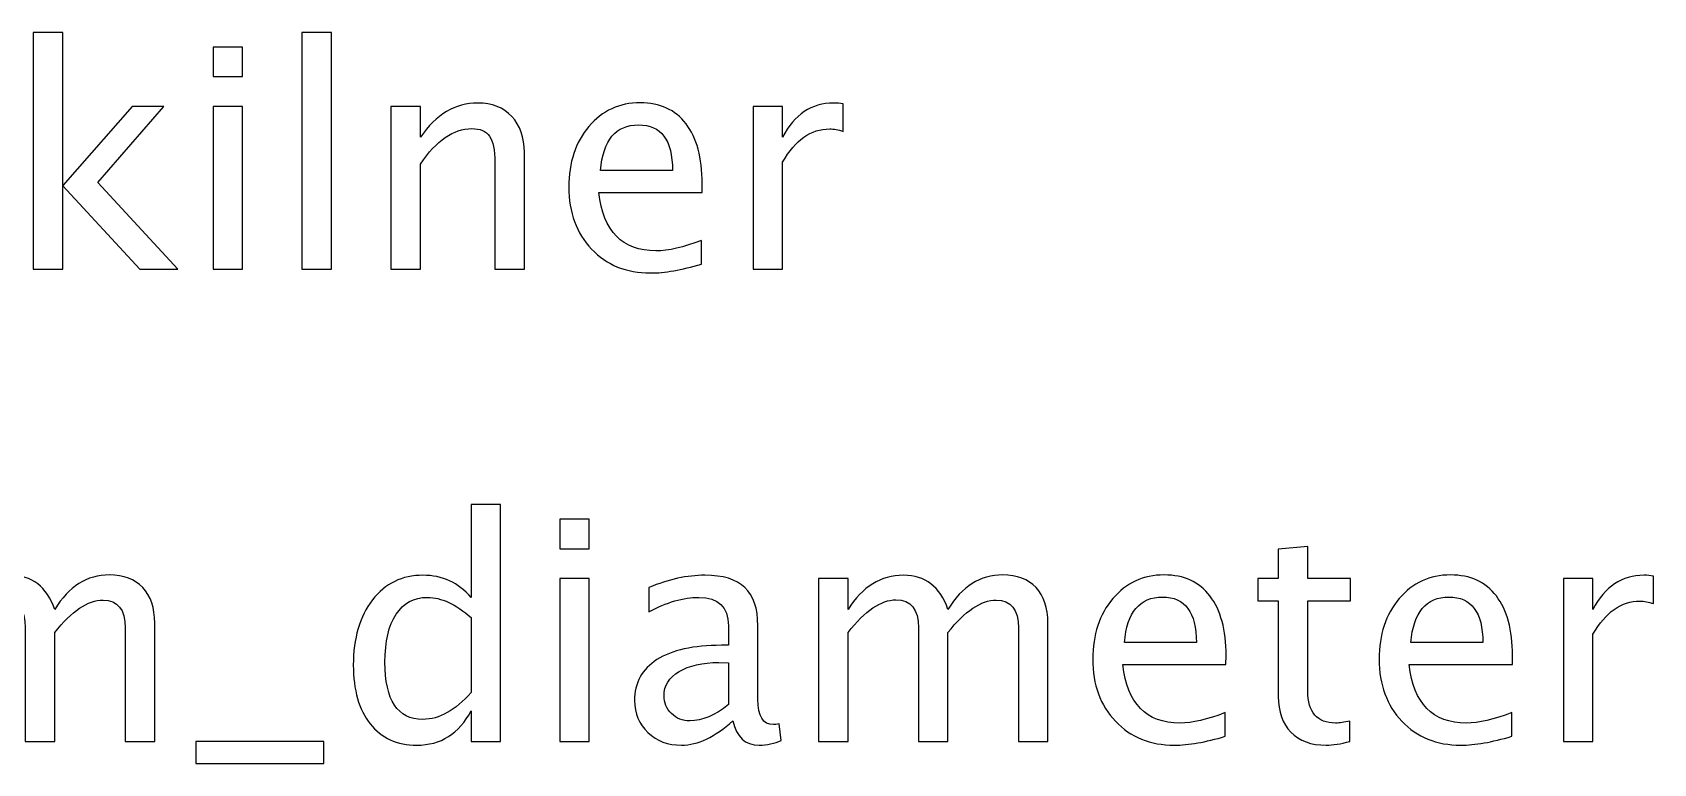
# Model space of a CAD drawing. Header units: centimetres. Extents: x -20.5 to 11.6, y -29.8 to 14.1.
# Drawn here: x 4.86 to 11.55, y 11.13 to 14.15 of the extents above; entities that cross this region are included whole.
import ezdxf

# ---------------------------------------------------------------- set-up
doc = ezdxf.new("R2010")
doc.units = ezdxf.units.CM
doc.header["$MEASUREMENT"] = 0
doc.layers.add('Layer 1', color=7, linetype='Continuous')

msp = doc.modelspace()

# ---------------------------------------------------------------- linework, layer by layer
at = {"layer": 'Layer 1'}
for points, knots in [([(4.86345, 13.17044), (4.86345, 13.17044), (4.86345, 14.14961), (4.86345, 14.14961), (4.86345, 14.14961), (4.86345, 14.14961), (4.98537, 14.14961), (4.98537, 14.14961), (4.98537, 14.14961), (4.98537, 14.14961), (4.98537, 13.51694), (4.98537, 13.51694), (4.98537, 13.51694), (4.98537, 13.51694), (5.27112, 13.84354), (5.27112, 13.84354), (5.27112, 13.84354), (5.27112, 13.84354), (5.40278, 13.84354), (5.40278, 13.84354), (5.40278, 13.84354), (5.40278, 13.84354), (5.12973, 13.52943), (5.12973, 13.52943), (5.12973, 13.52943), (5.12973, 13.52943), (5.45993, 13.17044), (5.45993, 13.17044), (5.45993, 13.17044), (5.45993, 13.17044), (5.30287, 13.17044), (5.30287, 13.17044), (5.30287, 13.17044), (5.30287, 13.17044), (4.98537, 13.51567), (4.98537, 13.51567), (4.98537, 13.51567), (4.98537, 13.51567), (4.98537, 13.17044), (4.98537, 13.17044), (4.98537, 13.17044), (4.98537, 13.17044), (4.86345, 13.17044), (4.86345, 13.17044)], [0, 0, 0, 0, 0.0833333, 0.0833333, 0.0833333, 0.0833333, 0.1666667, 0.1666667, 0.1666667, 0.1666667, 0.25, 0.25, 0.25, 0.25, 0.3333333, 0.3333333, 0.3333333, 0.3333333, 0.4166667, 0.4166667, 0.4166667, 0.4166667, 0.5, 0.5, 0.5, 0.5, 0.5833333, 0.5833333, 0.5833333, 0.5833333, 0.6666667, 0.6666667, 0.6666667, 0.6666667, 0.75, 0.75, 0.75, 0.75, 0.8333333, 0.8333333, 0.8333333, 0.8333333, 1, 1, 1, 1]), ([(5.9728, 13.17044), (5.9728, 13.17044), (5.9728, 14.14961), (5.9728, 14.14961), (5.9728, 14.14961), (5.9728, 14.14961), (6.09472, 14.14961), (6.09472, 14.14961), (6.09472, 14.14961), (6.09472, 14.14961), (6.09472, 13.17044), (6.09472, 13.17044), (6.09472, 13.17044), (6.09472, 13.17044), (5.9728, 13.17044), (5.9728, 13.17044)], [0, 0, 0, 0, 0.2, 0.2, 0.2, 0.2, 0.4, 0.4, 0.4, 0.4, 0.6, 0.6, 0.6, 0.6, 1, 1, 1, 1]), ([(5.60577, 13.96673), (5.60577, 13.96673), (5.60577, 14.08865), (5.60577, 14.08865), (5.60577, 14.08865), (5.60577, 14.08865), (5.72769, 14.08865), (5.72769, 14.08865), (5.72769, 14.08865), (5.72769, 14.08865), (5.72769, 13.96673), (5.72769, 13.96673), (5.72769, 13.96673), (5.72769, 13.96673), (5.60577, 13.96673), (5.60577, 13.96673)], [0, 0, 0, 0, 0.2, 0.2, 0.2, 0.2, 0.4, 0.4, 0.4, 0.4, 0.6, 0.6, 0.6, 0.6, 1, 1, 1, 1]), ([(6.33983, 13.17044), (6.33983, 13.17044), (6.33983, 13.84354), (6.33983, 13.84354), (6.33983, 13.84354), (6.33983, 13.84354), (6.46175, 13.84354), (6.46175, 13.84354), (6.46175, 13.84354), (6.46175, 13.84354), (6.46175, 13.71633), (6.46175, 13.71633), (6.46175, 13.71633), (6.52631, 13.81052), (6.60547, 13.85751), (6.69903, 13.85751), (6.69903, 13.85751), (6.75787, 13.85751), (6.80465, 13.8391), (6.83915, 13.80205), (6.83915, 13.80205), (6.87365, 13.76522), (6.89101, 13.71548), (6.89101, 13.65325), (6.89101, 13.65325), (6.89101, 13.65325), (6.89101, 13.17044), (6.89101, 13.17044), (6.89101, 13.17044), (6.89101, 13.17044), (6.76909, 13.17044), (6.76909, 13.17044), (6.76909, 13.17044), (6.76909, 13.17044), (6.76909, 13.61346), (6.76909, 13.61346), (6.76909, 13.61346), (6.76909, 13.66341), (6.76168, 13.69897), (6.74708, 13.72014), (6.74708, 13.72014), (6.73226, 13.74152), (6.70792, 13.7521), (6.67384, 13.7521), (6.67384, 13.7521), (6.59891, 13.7521), (6.52821, 13.70321), (6.46175, 13.60542), (6.46175, 13.60542), (6.46175, 13.60542), (6.46175, 13.17044), (6.46175, 13.17044), (6.46175, 13.17044), (6.46175, 13.17044), (6.33983, 13.17044), (6.33983, 13.17044)], [0, 0, 0, 0, 0.0666667, 0.0666667, 0.0666667, 0.0666667, 0.1333333, 0.1333333, 0.1333333, 0.1333333, 0.2, 0.2, 0.2, 0.2, 0.2666667, 0.2666667, 0.2666667, 0.2666667, 0.3333333, 0.3333333, 0.3333333, 0.3333333, 0.4, 0.4, 0.4, 0.4, 0.4666667, 0.4666667, 0.4666667, 0.4666667, 0.5333333, 0.5333333, 0.5333333, 0.5333333, 0.6, 0.6, 0.6, 0.6, 0.6666667, 0.6666667, 0.6666667, 0.6666667, 0.7333333, 0.7333333, 0.7333333, 0.7333333, 0.8, 0.8, 0.8, 0.8, 0.8666667, 0.8666667, 0.8666667, 0.8666667, 1, 1, 1, 1]), ([(7.62211, 13.19203), (7.5402, 13.16748), (7.47013, 13.1552), (7.41171, 13.1552), (7.41171, 13.1552), (7.31202, 13.1552), (7.23095, 13.18822), (7.16851, 13.25405), (7.16851, 13.25405), (7.10607, 13.31988), (7.07474, 13.40518), (7.07474, 13.51017), (7.07474, 13.51017), (7.07474, 13.61198), (7.10226, 13.69559), (7.1575, 13.76099), (7.1575, 13.76099), (7.21275, 13.82618), (7.28344, 13.85878), (7.36959, 13.85878), (7.36959, 13.85878), (7.45108, 13.85878), (7.51416, 13.82978), (7.55861, 13.77179), (7.55861, 13.77179), (7.60306, 13.71379), (7.62529, 13.63166), (7.62529, 13.52519), (7.62529, 13.52519), (7.62529, 13.52519), (7.62465, 13.48794), (7.62465, 13.48794), (7.62465, 13.48794), (7.62465, 13.48794), (7.1992, 13.48794), (7.1992, 13.48794), (7.1992, 13.48794), (7.21698, 13.32707), (7.29551, 13.24664), (7.43457, 13.24664), (7.43457, 13.24664), (7.48559, 13.24664), (7.54803, 13.26103), (7.62211, 13.28982), (7.62211, 13.28982), (7.62211, 13.28982), (7.62211, 13.19203), (7.62211, 13.19203)], [0, 0, 0, 0, 0.0769231, 0.0769231, 0.0769231, 0.0769231, 0.1538462, 0.1538462, 0.1538462, 0.1538462, 0.2307692, 0.2307692, 0.2307692, 0.2307692, 0.3076923, 0.3076923, 0.3076923, 0.3076923, 0.3846154, 0.3846154, 0.3846154, 0.3846154, 0.4615385, 0.4615385, 0.4615385, 0.4615385, 0.5384615, 0.5384615, 0.5384615, 0.5384615, 0.6153846, 0.6153846, 0.6153846, 0.6153846, 0.6923077, 0.6923077, 0.6923077, 0.6923077, 0.7692308, 0.7692308, 0.7692308, 0.7692308, 0.8461538, 0.8461538, 0.8461538, 0.8461538, 1, 1, 1, 1]), ([(7.83568, 13.17044), (7.83568, 13.17044), (7.83568, 13.84354), (7.83568, 13.84354), (7.83568, 13.84354), (7.83568, 13.84354), (7.9576, 13.84354), (7.9576, 13.84354), (7.9576, 13.84354), (7.9576, 13.84354), (7.9576, 13.71633), (7.9576, 13.71633), (7.9576, 13.71633), (8.00607, 13.81052), (8.07635, 13.85751), (8.16863, 13.85751), (8.16863, 13.85751), (8.18112, 13.85751), (8.19424, 13.85645), (8.20779, 13.85434), (8.20779, 13.85434), (8.20779, 13.85434), (8.20779, 13.74025), (8.20779, 13.74025), (8.20779, 13.74025), (8.18662, 13.74723), (8.168, 13.75083), (8.15191, 13.75083), (8.15191, 13.75083), (8.07444, 13.75083), (8.00967, 13.70511), (7.9576, 13.61346), (7.9576, 13.61346), (7.9576, 13.61346), (7.9576, 13.17044), (7.9576, 13.17044), (7.9576, 13.17044), (7.9576, 13.17044), (7.83568, 13.17044), (7.83568, 13.17044)], [0, 0, 0, 0, 0.0909091, 0.0909091, 0.0909091, 0.0909091, 0.1818182, 0.1818182, 0.1818182, 0.1818182, 0.2727273, 0.2727273, 0.2727273, 0.2727273, 0.3636364, 0.3636364, 0.3636364, 0.3636364, 0.4545455, 0.4545455, 0.4545455, 0.4545455, 0.5454545, 0.5454545, 0.5454545, 0.5454545, 0.6363636, 0.6363636, 0.6363636, 0.6363636, 0.7272727, 0.7272727, 0.7272727, 0.7272727, 0.8181818, 0.8181818, 0.8181818, 0.8181818, 1, 1, 1, 1]), ([(5.60577, 13.17044), (5.60577, 13.17044), (5.60577, 13.84354), (5.60577, 13.84354), (5.60577, 13.84354), (5.60577, 13.84354), (5.72769, 13.84354), (5.72769, 13.84354), (5.72769, 13.84354), (5.72769, 13.84354), (5.72769, 13.17044), (5.72769, 13.17044), (5.72769, 13.17044), (5.72769, 13.17044), (5.60577, 13.17044), (5.60577, 13.17044)], [0, 0, 0, 0, 0.2, 0.2, 0.2, 0.2, 0.4, 0.4, 0.4, 0.4, 0.6, 0.6, 0.6, 0.6, 1, 1, 1, 1]), ([(7.20555, 13.57938), (7.20555, 13.57938), (7.50273, 13.57938), (7.50273, 13.57938), (7.50273, 13.57938), (7.50273, 13.70469), (7.45595, 13.76734), (7.36261, 13.76734), (7.36261, 13.76734), (7.26863, 13.76734), (7.21635, 13.70469), (7.20555, 13.57938)], [0, 0, 0, 0, 0.25, 0.25, 0.25, 0.25, 0.5, 0.5, 0.5, 0.5, 1, 1, 1, 1]), ([(6.6712, 11.21887), (6.6712, 11.21887), (6.6712, 11.34524), (6.6712, 11.34524), (6.6712, 11.34524), (6.62146, 11.25083), (6.54653, 11.20363), (6.44641, 11.20363), (6.44641, 11.20363), (6.36513, 11.20363), (6.30121, 11.23305), (6.25464, 11.29211), (6.25464, 11.29211), (6.20807, 11.35116), (6.18479, 11.43181), (6.18479, 11.53404), (6.18479, 11.53404), (6.18479, 11.6458), (6.21125, 11.73576), (6.26395, 11.80392), (6.26395, 11.80392), (6.31687, 11.87186), (6.3863, 11.90594), (6.47245, 11.90594), (6.47245, 11.90594), (6.55224, 11.90594), (6.61871, 11.87546), (6.6712, 11.81429), (6.6712, 11.81429), (6.6712, 11.81429), (6.6712, 12.19804), (6.6712, 12.19804), (6.6712, 12.19804), (6.6712, 12.19804), (6.79312, 12.19804), (6.79312, 12.19804), (6.79312, 12.19804), (6.79312, 12.19804), (6.79312, 11.21887), (6.79312, 11.21887), (6.79312, 11.21887), (6.79312, 11.21887), (6.6712, 11.21887), (6.6712, 11.21887)], [0, 0, 0, 0, 0.0833333, 0.0833333, 0.0833333, 0.0833333, 0.1666667, 0.1666667, 0.1666667, 0.1666667, 0.25, 0.25, 0.25, 0.25, 0.3333333, 0.3333333, 0.3333333, 0.3333333, 0.4166667, 0.4166667, 0.4166667, 0.4166667, 0.5, 0.5, 0.5, 0.5, 0.5833333, 0.5833333, 0.5833333, 0.5833333, 0.6666667, 0.6666667, 0.6666667, 0.6666667, 0.75, 0.75, 0.75, 0.75, 0.8333333, 0.8333333, 0.8333333, 0.8333333, 1, 1, 1, 1]), ([(7.03738, 12.01516), (7.03738, 12.01516), (7.03738, 12.13708), (7.03738, 12.13708), (7.03738, 12.13708), (7.03738, 12.13708), (7.1593, 12.13708), (7.1593, 12.13708), (7.1593, 12.13708), (7.1593, 12.13708), (7.1593, 12.01516), (7.1593, 12.01516), (7.1593, 12.01516), (7.1593, 12.01516), (7.03738, 12.01516), (7.03738, 12.01516)], [0, 0, 0, 0, 0.2, 0.2, 0.2, 0.2, 0.4, 0.4, 0.4, 0.4, 0.6, 0.6, 0.6, 0.6, 1, 1, 1, 1]), ([(10.30001, 11.21908), (10.26233, 11.20871), (10.22953, 11.20363), (10.2018, 11.20363), (10.2018, 11.20363), (10.13957, 11.20363), (10.0911, 11.22141), (10.05638, 11.25697), (10.05638, 11.25697), (10.02146, 11.29253), (10.0041, 11.34185), (10.0041, 11.40514), (10.0041, 11.40514), (10.0041, 11.40514), (10.0041, 11.80053), (10.0041, 11.80053), (10.0041, 11.80053), (10.0041, 11.80053), (9.91986, 11.80053), (9.91986, 11.80053), (9.91986, 11.80053), (9.91986, 11.80053), (9.91986, 11.89197), (9.91986, 11.89197), (9.91986, 11.89197), (9.91986, 11.89197), (10.0041, 11.89197), (10.0041, 11.89197), (10.0041, 11.89197), (10.0041, 11.89197), (10.0041, 12.01368), (10.0041, 12.01368), (10.0041, 12.01368), (10.0041, 12.01368), (10.12602, 12.02532), (10.12602, 12.02532), (10.12602, 12.02532), (10.12602, 12.02532), (10.12602, 11.89197), (10.12602, 11.89197), (10.12602, 11.89197), (10.12602, 11.89197), (10.30255, 11.89197), (10.30255, 11.89197), (10.30255, 11.89197), (10.30255, 11.89197), (10.30255, 11.80053), (10.30255, 11.80053), (10.30255, 11.80053), (10.30255, 11.80053), (10.12602, 11.80053), (10.12602, 11.80053), (10.12602, 11.80053), (10.12602, 11.80053), (10.12602, 11.42715), (10.12602, 11.42715), (10.12602, 11.42715), (10.12602, 11.3391), (10.16433, 11.29507), (10.24074, 11.29507), (10.24074, 11.29507), (10.25704, 11.29507), (10.27673, 11.29782), (10.30001, 11.30311), (10.30001, 11.30311), (10.30001, 11.30311), (10.30001, 11.21908), (10.30001, 11.21908)], [0, 0, 0, 0, 0.0555556, 0.0555556, 0.0555556, 0.0555556, 0.1111111, 0.1111111, 0.1111111, 0.1111111, 0.1666667, 0.1666667, 0.1666667, 0.1666667, 0.2222222, 0.2222222, 0.2222222, 0.2222222, 0.2777778, 0.2777778, 0.2777778, 0.2777778, 0.3333333, 0.3333333, 0.3333333, 0.3333333, 0.3888889, 0.3888889, 0.3888889, 0.3888889, 0.4444444, 0.4444444, 0.4444444, 0.4444444, 0.5, 0.5, 0.5, 0.5, 0.5555556, 0.5555556, 0.5555556, 0.5555556, 0.6111111, 0.6111111, 0.6111111, 0.6111111, 0.6666667, 0.6666667, 0.6666667, 0.6666667, 0.7222222, 0.7222222, 0.7222222, 0.7222222, 0.7777778, 0.7777778, 0.7777778, 0.7777778, 0.8333333, 0.8333333, 0.8333333, 0.8333333, 0.8888889, 0.8888889, 0.8888889, 0.8888889, 1, 1, 1, 1]), ([(4.41737, 11.21887), (4.41737, 11.21887), (4.41737, 11.89197), (4.41737, 11.89197), (4.41737, 11.89197), (4.41737, 11.89197), (4.53929, 11.89197), (4.53929, 11.89197), (4.53929, 11.89197), (4.53929, 11.89197), (4.53929, 11.76476), (4.53929, 11.76476), (4.53929, 11.76476), (4.59877, 11.85895), (4.67497, 11.90594), (4.76831, 11.90594), (4.76831, 11.90594), (4.85827, 11.90594), (4.91944, 11.85895), (4.95204, 11.76476), (4.95204, 11.76476), (5.00983, 11.8598), (5.08518, 11.90721), (5.17768, 11.90721), (5.17768, 11.90721), (5.23673, 11.90721), (5.28266, 11.88985), (5.31547, 11.85493), (5.31547, 11.85493), (5.34828, 11.82), (5.36479, 11.77111), (5.36479, 11.70824), (5.36479, 11.70824), (5.36479, 11.70824), (5.36479, 11.21887), (5.36479, 11.21887), (5.36479, 11.21887), (5.36479, 11.21887), (5.24287, 11.21887), (5.24287, 11.21887), (5.24287, 11.21887), (5.24287, 11.21887), (5.24287, 11.68814), (5.24287, 11.68814), (5.24287, 11.68814), (5.24287, 11.76476), (5.21239, 11.80307), (5.15143, 11.80307), (5.15143, 11.80307), (5.08814, 11.80307), (5.02168, 11.75841), (4.95204, 11.66887), (4.95204, 11.66887), (4.95204, 11.66887), (4.95204, 11.21887), (4.95204, 11.21887), (4.95204, 11.21887), (4.95204, 11.21887), (4.83012, 11.21887), (4.83012, 11.21887), (4.83012, 11.21887), (4.83012, 11.21887), (4.83012, 11.68856), (4.83012, 11.68856), (4.83012, 11.68856), (4.83012, 11.76582), (4.79922, 11.80434), (4.7372, 11.80434), (4.7372, 11.80434), (4.6756, 11.80434), (4.60956, 11.75947), (4.53929, 11.66951), (4.53929, 11.66951), (4.53929, 11.66951), (4.53929, 11.21887), (4.53929, 11.21887), (4.53929, 11.21887), (4.53929, 11.21887), (4.41737, 11.21887), (4.41737, 11.21887)], [0, 0, 0, 0, 0.047619, 0.047619, 0.047619, 0.047619, 0.0952381, 0.0952381, 0.0952381, 0.0952381, 0.1428571, 0.1428571, 0.1428571, 0.1428571, 0.1904762, 0.1904762, 0.1904762, 0.1904762, 0.2380952, 0.2380952, 0.2380952, 0.2380952, 0.2857143, 0.2857143, 0.2857143, 0.2857143, 0.3333333, 0.3333333, 0.3333333, 0.3333333, 0.3809524, 0.3809524, 0.3809524, 0.3809524, 0.4285714, 0.4285714, 0.4285714, 0.4285714, 0.4761905, 0.4761905, 0.4761905, 0.4761905, 0.5238095, 0.5238095, 0.5238095, 0.5238095, 0.5714286, 0.5714286, 0.5714286, 0.5714286, 0.6190476, 0.6190476, 0.6190476, 0.6190476, 0.6666667, 0.6666667, 0.6666667, 0.6666667, 0.7142857, 0.7142857, 0.7142857, 0.7142857, 0.7619048, 0.7619048, 0.7619048, 0.7619048, 0.8095238, 0.8095238, 0.8095238, 0.8095238, 0.8571429, 0.8571429, 0.8571429, 0.8571429, 0.9047619, 0.9047619, 0.9047619, 0.9047619, 1, 1, 1, 1]), ([(7.03738, 11.21887), (7.03738, 11.21887), (7.03738, 11.89197), (7.03738, 11.89197), (7.03738, 11.89197), (7.03738, 11.89197), (7.1593, 11.89197), (7.1593, 11.89197), (7.1593, 11.89197), (7.1593, 11.89197), (7.1593, 11.21887), (7.1593, 11.21887), (7.1593, 11.21887), (7.1593, 11.21887), (7.03738, 11.21887), (7.03738, 11.21887)], [0, 0, 0, 0, 0.2, 0.2, 0.2, 0.2, 0.4, 0.4, 0.4, 0.4, 0.6, 0.6, 0.6, 0.6, 1, 1, 1, 1]), ([(7.75133, 11.3046), (7.6781, 11.23729), (7.60761, 11.20363), (7.53988, 11.20363), (7.53988, 11.20363), (7.48421, 11.20363), (7.43785, 11.22099), (7.40124, 11.25591), (7.40124, 11.25591), (7.36441, 11.29084), (7.34599, 11.33486), (7.34599, 11.38799), (7.34599, 11.38799), (7.34599, 11.46144), (7.37689, 11.51796), (7.4387, 11.55733), (7.4387, 11.55733), (7.50051, 11.5967), (7.5892, 11.61638), (7.70477, 11.61638), (7.70477, 11.61638), (7.70477, 11.61638), (7.73334, 11.61638), (7.73334, 11.61638), (7.73334, 11.61638), (7.73334, 11.61638), (7.73334, 11.69745), (7.73334, 11.69745), (7.73334, 11.69745), (7.73334, 11.77555), (7.6927, 11.8145), (7.61121, 11.8145), (7.61121, 11.8145), (7.54813, 11.8145), (7.47913, 11.7946), (7.40441, 11.75481), (7.40441, 11.75481), (7.40441, 11.75481), (7.40441, 11.85514), (7.40441, 11.85514), (7.40441, 11.85514), (7.48654, 11.88901), (7.56401, 11.90594), (7.63661, 11.90594), (7.63661, 11.90594), (7.71133, 11.90594), (7.76657, 11.88901), (7.80192, 11.85493), (7.80192, 11.85493), (7.83748, 11.82085), (7.85526, 11.76836), (7.85526, 11.69745), (7.85526, 11.69745), (7.85526, 11.69745), (7.85526, 11.39328), (7.85526, 11.39328), (7.85526, 11.39328), (7.85526, 11.32365), (7.87664, 11.28872), (7.91961, 11.28872), (7.91961, 11.28872), (7.9249, 11.28872), (7.93273, 11.28957), (7.9431, 11.29126), (7.9431, 11.29126), (7.9431, 11.29126), (7.95178, 11.22353), (7.95178, 11.22353), (7.95178, 11.22353), (7.92405, 11.21019), (7.89357, 11.20363), (7.86013, 11.20363), (7.86013, 11.20363), (7.80319, 11.20363), (7.767, 11.23729), (7.75133, 11.3046)], [0, 0, 0, 0, 0.05, 0.05, 0.05, 0.05, 0.1, 0.1, 0.1, 0.1, 0.15, 0.15, 0.15, 0.15, 0.2, 0.2, 0.2, 0.2, 0.25, 0.25, 0.25, 0.25, 0.3, 0.3, 0.3, 0.3, 0.35, 0.35, 0.35, 0.35, 0.4, 0.4, 0.4, 0.4, 0.45, 0.45, 0.45, 0.45, 0.5, 0.5, 0.5, 0.5, 0.55, 0.55, 0.55, 0.55, 0.6, 0.6, 0.6, 0.6, 0.65, 0.65, 0.65, 0.65, 0.7, 0.7, 0.7, 0.7, 0.75, 0.75, 0.75, 0.75, 0.8, 0.8, 0.8, 0.8, 0.85, 0.85, 0.85, 0.85, 0.9, 0.9, 0.9, 0.9, 1, 1, 1, 1]), ([(8.10566, 11.21887), (8.10566, 11.21887), (8.10566, 11.89197), (8.10566, 11.89197), (8.10566, 11.89197), (8.10566, 11.89197), (8.22758, 11.89197), (8.22758, 11.89197), (8.22758, 11.89197), (8.22758, 11.89197), (8.22758, 11.76476), (8.22758, 11.76476), (8.22758, 11.76476), (8.28706, 11.85895), (8.36326, 11.90594), (8.4566, 11.90594), (8.4566, 11.90594), (8.54656, 11.90594), (8.60773, 11.85895), (8.64033, 11.76476), (8.64033, 11.76476), (8.69812, 11.8598), (8.77347, 11.90721), (8.86597, 11.90721), (8.86597, 11.90721), (8.92502, 11.90721), (8.97095, 11.88985), (9.00376, 11.85493), (9.00376, 11.85493), (9.03657, 11.82), (9.05308, 11.77111), (9.05308, 11.70824), (9.05308, 11.70824), (9.05308, 11.70824), (9.05308, 11.21887), (9.05308, 11.21887), (9.05308, 11.21887), (9.05308, 11.21887), (8.93116, 11.21887), (8.93116, 11.21887), (8.93116, 11.21887), (8.93116, 11.21887), (8.93116, 11.68814), (8.93116, 11.68814), (8.93116, 11.68814), (8.93116, 11.76476), (8.90068, 11.80307), (8.83972, 11.80307), (8.83972, 11.80307), (8.77643, 11.80307), (8.70997, 11.75841), (8.64033, 11.66887), (8.64033, 11.66887), (8.64033, 11.66887), (8.64033, 11.21887), (8.64033, 11.21887), (8.64033, 11.21887), (8.64033, 11.21887), (8.51841, 11.21887), (8.51841, 11.21887), (8.51841, 11.21887), (8.51841, 11.21887), (8.51841, 11.68856), (8.51841, 11.68856), (8.51841, 11.68856), (8.51841, 11.76582), (8.48751, 11.80434), (8.42549, 11.80434), (8.42549, 11.80434), (8.36389, 11.80434), (8.29785, 11.75947), (8.22758, 11.66951), (8.22758, 11.66951), (8.22758, 11.66951), (8.22758, 11.21887), (8.22758, 11.21887), (8.22758, 11.21887), (8.22758, 11.21887), (8.10566, 11.21887), (8.10566, 11.21887)], [0, 0, 0, 0, 0.047619, 0.047619, 0.047619, 0.047619, 0.0952381, 0.0952381, 0.0952381, 0.0952381, 0.1428571, 0.1428571, 0.1428571, 0.1428571, 0.1904762, 0.1904762, 0.1904762, 0.1904762, 0.2380952, 0.2380952, 0.2380952, 0.2380952, 0.2857143, 0.2857143, 0.2857143, 0.2857143, 0.3333333, 0.3333333, 0.3333333, 0.3333333, 0.3809524, 0.3809524, 0.3809524, 0.3809524, 0.4285714, 0.4285714, 0.4285714, 0.4285714, 0.4761905, 0.4761905, 0.4761905, 0.4761905, 0.5238095, 0.5238095, 0.5238095, 0.5238095, 0.5714286, 0.5714286, 0.5714286, 0.5714286, 0.6190476, 0.6190476, 0.6190476, 0.6190476, 0.6666667, 0.6666667, 0.6666667, 0.6666667, 0.7142857, 0.7142857, 0.7142857, 0.7142857, 0.7619048, 0.7619048, 0.7619048, 0.7619048, 0.8095238, 0.8095238, 0.8095238, 0.8095238, 0.8571429, 0.8571429, 0.8571429, 0.8571429, 0.9047619, 0.9047619, 0.9047619, 0.9047619, 1, 1, 1, 1]), ([(9.78545, 11.24046), (9.70354, 11.21591), (9.63347, 11.20363), (9.57505, 11.20363), (9.57505, 11.20363), (9.47536, 11.20363), (9.39429, 11.23665), (9.33185, 11.30248), (9.33185, 11.30248), (9.26941, 11.36831), (9.23808, 11.45361), (9.23808, 11.5586), (9.23808, 11.5586), (9.23808, 11.66041), (9.2656, 11.74402), (9.32084, 11.80942), (9.32084, 11.80942), (9.37609, 11.87461), (9.44678, 11.90721), (9.53293, 11.90721), (9.53293, 11.90721), (9.61442, 11.90721), (9.6775, 11.87821), (9.72195, 11.82022), (9.72195, 11.82022), (9.7664, 11.76222), (9.78863, 11.68009), (9.78863, 11.57362), (9.78863, 11.57362), (9.78863, 11.57362), (9.78799, 11.53637), (9.78799, 11.53637), (9.78799, 11.53637), (9.78799, 11.53637), (9.36254, 11.53637), (9.36254, 11.53637), (9.36254, 11.53637), (9.38032, 11.3755), (9.45885, 11.29507), (9.59791, 11.29507), (9.59791, 11.29507), (9.64893, 11.29507), (9.71137, 11.30946), (9.78545, 11.33825), (9.78545, 11.33825), (9.78545, 11.33825), (9.78545, 11.24046), (9.78545, 11.24046)], [0, 0, 0, 0, 0.0769231, 0.0769231, 0.0769231, 0.0769231, 0.1538462, 0.1538462, 0.1538462, 0.1538462, 0.2307692, 0.2307692, 0.2307692, 0.2307692, 0.3076923, 0.3076923, 0.3076923, 0.3076923, 0.3846154, 0.3846154, 0.3846154, 0.3846154, 0.4615385, 0.4615385, 0.4615385, 0.4615385, 0.5384615, 0.5384615, 0.5384615, 0.5384615, 0.6153846, 0.6153846, 0.6153846, 0.6153846, 0.6923077, 0.6923077, 0.6923077, 0.6923077, 0.7692308, 0.7692308, 0.7692308, 0.7692308, 0.8461538, 0.8461538, 0.8461538, 0.8461538, 1, 1, 1, 1]), ([(10.96803, 11.24046), (10.88612, 11.21591), (10.81605, 11.20363), (10.75763, 11.20363), (10.75763, 11.20363), (10.65794, 11.20363), (10.57687, 11.23665), (10.51443, 11.30248), (10.51443, 11.30248), (10.45199, 11.36831), (10.42066, 11.45361), (10.42066, 11.5586), (10.42066, 11.5586), (10.42066, 11.66041), (10.44818, 11.74402), (10.50342, 11.80942), (10.50342, 11.80942), (10.55867, 11.87461), (10.62936, 11.90721), (10.71551, 11.90721), (10.71551, 11.90721), (10.797, 11.90721), (10.86008, 11.87821), (10.90453, 11.82022), (10.90453, 11.82022), (10.94898, 11.76222), (10.97121, 11.68009), (10.97121, 11.57362), (10.97121, 11.57362), (10.97121, 11.57362), (10.97057, 11.53637), (10.97057, 11.53637), (10.97057, 11.53637), (10.97057, 11.53637), (10.54512, 11.53637), (10.54512, 11.53637), (10.54512, 11.53637), (10.5629, 11.3755), (10.64143, 11.29507), (10.78049, 11.29507), (10.78049, 11.29507), (10.83151, 11.29507), (10.89395, 11.30946), (10.96803, 11.33825), (10.96803, 11.33825), (10.96803, 11.33825), (10.96803, 11.24046), (10.96803, 11.24046)], [0, 0, 0, 0, 0.0769231, 0.0769231, 0.0769231, 0.0769231, 0.1538462, 0.1538462, 0.1538462, 0.1538462, 0.2307692, 0.2307692, 0.2307692, 0.2307692, 0.3076923, 0.3076923, 0.3076923, 0.3076923, 0.3846154, 0.3846154, 0.3846154, 0.3846154, 0.4615385, 0.4615385, 0.4615385, 0.4615385, 0.5384615, 0.5384615, 0.5384615, 0.5384615, 0.6153846, 0.6153846, 0.6153846, 0.6153846, 0.6923077, 0.6923077, 0.6923077, 0.6923077, 0.7692308, 0.7692308, 0.7692308, 0.7692308, 0.8461538, 0.8461538, 0.8461538, 0.8461538, 1, 1, 1, 1]), ([(11.1816, 11.21887), (11.1816, 11.21887), (11.1816, 11.89197), (11.1816, 11.89197), (11.1816, 11.89197), (11.1816, 11.89197), (11.30352, 11.89197), (11.30352, 11.89197), (11.30352, 11.89197), (11.30352, 11.89197), (11.30352, 11.76476), (11.30352, 11.76476), (11.30352, 11.76476), (11.35199, 11.85895), (11.42227, 11.90594), (11.51455, 11.90594), (11.51455, 11.90594), (11.52704, 11.90594), (11.54016, 11.90488), (11.55371, 11.90277), (11.55371, 11.90277), (11.55371, 11.90277), (11.55371, 11.78868), (11.55371, 11.78868), (11.55371, 11.78868), (11.53254, 11.79566), (11.51392, 11.79926), (11.49783, 11.79926), (11.49783, 11.79926), (11.42036, 11.79926), (11.35559, 11.75354), (11.30352, 11.66189), (11.30352, 11.66189), (11.30352, 11.66189), (11.30352, 11.21887), (11.30352, 11.21887), (11.30352, 11.21887), (11.30352, 11.21887), (11.1816, 11.21887), (11.1816, 11.21887)], [0, 0, 0, 0, 0.0909091, 0.0909091, 0.0909091, 0.0909091, 0.1818182, 0.1818182, 0.1818182, 0.1818182, 0.2727273, 0.2727273, 0.2727273, 0.2727273, 0.3636364, 0.3636364, 0.3636364, 0.3636364, 0.4545455, 0.4545455, 0.4545455, 0.4545455, 0.5454545, 0.5454545, 0.5454545, 0.5454545, 0.6363636, 0.6363636, 0.6363636, 0.6363636, 0.7272727, 0.7272727, 0.7272727, 0.7272727, 0.8181818, 0.8181818, 0.8181818, 0.8181818, 1, 1, 1, 1]), ([(6.6712, 11.73089), (6.60791, 11.78656), (6.54801, 11.8145), (6.49128, 11.8145), (6.49128, 11.8145), (6.4354, 11.8145), (6.39222, 11.79122), (6.36153, 11.74444), (6.36153, 11.74444), (6.33084, 11.69787), (6.3156, 11.63183), (6.3156, 11.54632), (6.3156, 11.54632), (6.3156, 11.38905), (6.36767, 11.31031), (6.47202, 11.31031), (6.47202, 11.31031), (6.53976, 11.31031), (6.60622, 11.34735), (6.6712, 11.42122), (6.6712, 11.42122), (6.6712, 11.42122), (6.6712, 11.73089), (6.6712, 11.73089)], [0, 0, 0, 0, 0.1428571, 0.1428571, 0.1428571, 0.1428571, 0.2857143, 0.2857143, 0.2857143, 0.2857143, 0.4285714, 0.4285714, 0.4285714, 0.4285714, 0.5714286, 0.5714286, 0.5714286, 0.5714286, 0.7142857, 0.7142857, 0.7142857, 0.7142857, 1, 1, 1, 1]), ([(9.36889, 11.62781), (9.36889, 11.62781), (9.66607, 11.62781), (9.66607, 11.62781), (9.66607, 11.62781), (9.66607, 11.75312), (9.61929, 11.81577), (9.52595, 11.81577), (9.52595, 11.81577), (9.43197, 11.81577), (9.37969, 11.75312), (9.36889, 11.62781)], [0, 0, 0, 0, 0.25, 0.25, 0.25, 0.25, 0.5, 0.5, 0.5, 0.5, 1, 1, 1, 1]), ([(10.55147, 11.62781), (10.55147, 11.62781), (10.84865, 11.62781), (10.84865, 11.62781), (10.84865, 11.62781), (10.84865, 11.75312), (10.80187, 11.81577), (10.70853, 11.81577), (10.70853, 11.81577), (10.61455, 11.81577), (10.56227, 11.75312), (10.55147, 11.62781)], [0, 0, 0, 0, 0.25, 0.25, 0.25, 0.25, 0.5, 0.5, 0.5, 0.5, 1, 1, 1, 1]), ([(7.73334, 11.37106), (7.73334, 11.37106), (7.73334, 11.54399), (7.73334, 11.54399), (7.73334, 11.54399), (7.73334, 11.54399), (7.69418, 11.54526), (7.69418, 11.54526), (7.69418, 11.54526), (7.62645, 11.54526), (7.57184, 11.53277), (7.53014, 11.5078), (7.53014, 11.5078), (7.48865, 11.48261), (7.46791, 11.44938), (7.46791, 11.40789), (7.46791, 11.40789), (7.46791, 11.37889), (7.47828, 11.35434), (7.49881, 11.33423), (7.49881, 11.33423), (7.51956, 11.31412), (7.54475, 11.30396), (7.57459, 11.30396), (7.57459, 11.30396), (7.62539, 11.30396), (7.67831, 11.3264), (7.73334, 11.37106)], [0, 0, 0, 0, 0.125, 0.125, 0.125, 0.125, 0.25, 0.25, 0.25, 0.25, 0.375, 0.375, 0.375, 0.375, 0.5, 0.5, 0.5, 0.5, 0.625, 0.625, 0.625, 0.625, 0.75, 0.75, 0.75, 0.75, 1, 1, 1, 1]), ([(5.53455, 11.12743), (5.53455, 11.12743), (5.53455, 11.21887), (5.53455, 11.21887), (5.53455, 11.21887), (5.53455, 11.21887), (6.06287, 11.21887), (6.06287, 11.21887), (6.06287, 11.21887), (6.06287, 11.21887), (6.06287, 11.12743), (6.06287, 11.12743), (6.06287, 11.12743), (6.06287, 11.12743), (5.53455, 11.12743), (5.53455, 11.12743)], [0, 0, 0, 0, 0.2, 0.2, 0.2, 0.2, 0.4, 0.4, 0.4, 0.4, 0.6, 0.6, 0.6, 0.6, 1, 1, 1, 1])]:
    msp.add_open_spline(points, degree=3, knots=knots, dxfattribs=at)

doc.saveas('drawing.dxf')
